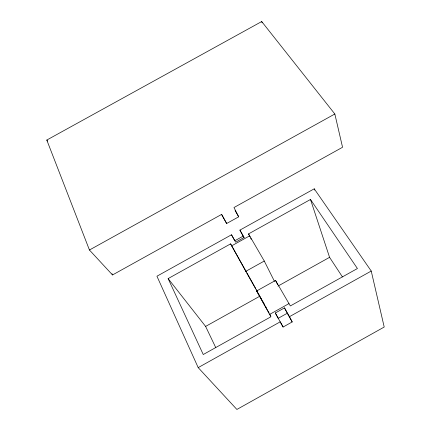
<?xml version="1.0" encoding="UTF-8"?>
<svg xmlns="http://www.w3.org/2000/svg" width="431" height="431" viewBox="0 0 431 431"><rect width="100%" height="100%" fill="white"/><g stroke="black" fill="none" stroke-linecap="round" stroke-linejoin="round"><path stroke-width="0.65" d="M230.601 243.865L245.789 271.325L264.278 261.035L248.531 233.904L310.487 199.467L357.423 268.524L290.338 305.94L275.538 280.436L256.65 290.963L270.921 316.774L203.254 354.524L168.122 278.593L230.601 243.865L246.284 271.729M168.122 278.593L205.609 326.418L259.419 296.431M277.963 286.098L329.575 257.334L310.487 199.467M269.617 314.409L288.985 303.607M275.307 313.008L284.487 307.89L289.508 316.656L292.196 321.946L283.086 327.032L275.307 313.008L278.2 318.31L287.229 313.267L284.487 307.89M198.195 367.611L236.883 409.45L384.21 327.037L371.236 271.045L314.237 188.816L239.927 230.106L244.145 237.465L235.649 242.184L231.506 234.782L156.932 276.217L198.195 367.611L280.242 321.822L283.086 327.032M289.508 316.656L371.236 271.045M89.443 250.007L334.839 113.994L261.703 21.55L46.79 140.053L89.443 250.007L112.518 274.956L221.658 214.374L226.641 223.511L238.693 216.82L233.974 207.543L342.553 147.273L334.839 113.994M239.927 230.106L243.095 236.166L234.793 240.778L231.506 234.782M231.689 245.832L249.657 235.843M46.79 140.053L47.631 141.093M329.575 257.334L342.424 276.896M235.094 210.608L238.693 216.82M243.095 236.166L244.059 237.853M287.229 313.267L292.196 321.946M256.65 290.963L269.133 313.095M269.79 314.258L270.776 316.004M246.936 272.888L255.755 288.56M256.413 289.724L257.065 290.882M245.789 271.325L257.921 292.854M258.578 294.017L261.854 299.836M262.511 301L264.478 304.491M265.464 306.236L266.116 307.4M221.529 214.406L226.641 223.511M248.531 233.904L250.039 236.872M250.637 238.063L251.241 239.253M264.278 261.035L274.455 281.346M275.538 280.436L277.623 284.632M205.609 326.418L215.737 347.569M112.017 273.712L112.518 274.956M261.703 21.55L262.107 22.827M314.237 188.816L314.641 190.098"/></g></svg>
